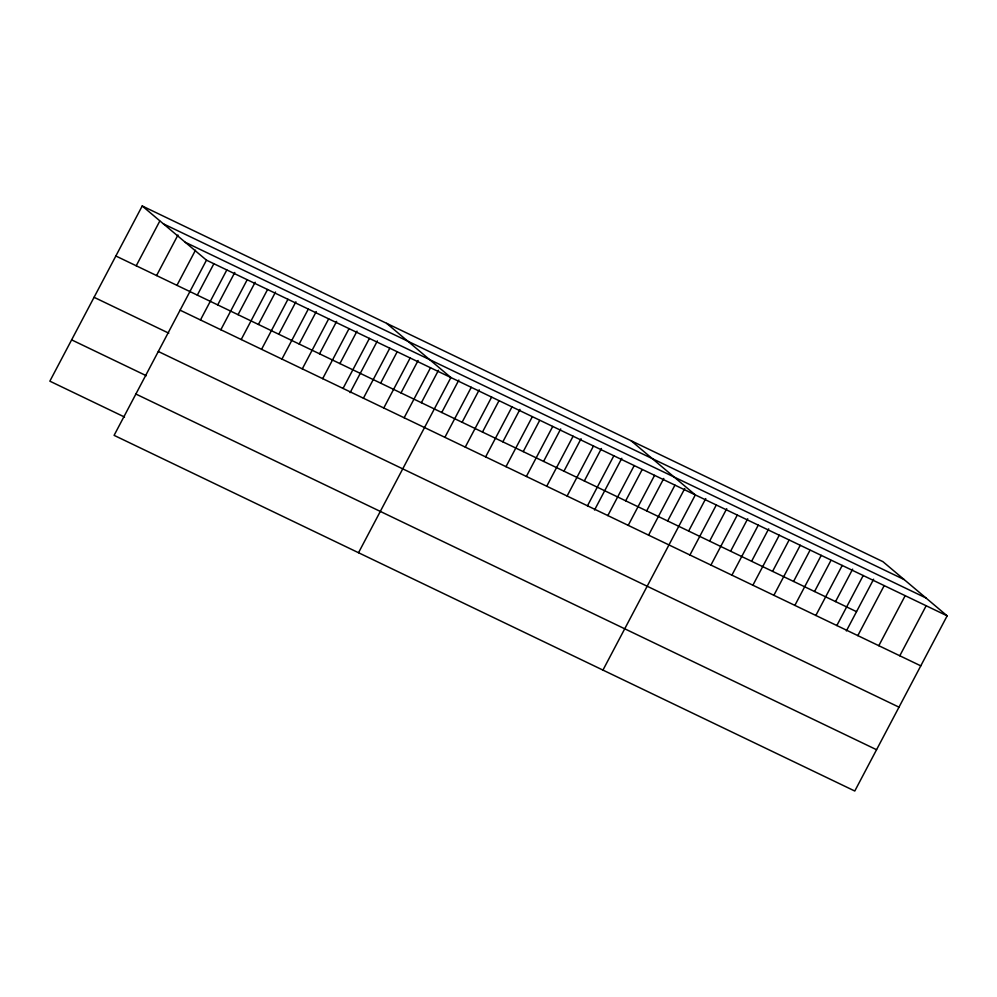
<?xml version="1.0" encoding="UTF-8"?>
<svg xmlns="http://www.w3.org/2000/svg" width="997" height="997" viewBox="0 0 997 997"><rect width="100%" height="100%" fill="white"/><g stroke="black" fill="none" stroke-linecap="round" stroke-linejoin="round"><path stroke-width="1.5" d="M142.222 205.98L206.466 260.167L114.094 435.353L854.778 791.02L947.15 615.834L882.906 561.647L142.222 205.98L49.85 381.166L124.538 417.033M136.215 265.775L159.732 221.172M156.579 275.558L177.965 235.005M176.955 285.341L195.487 250.185M197.319 295.124L213.719 264.031M200.459 319.962L226.83 269.938M217.695 304.895L234.794 272.455M220.835 329.745L247.206 279.721M238.059 314.678L255.17 282.238M241.199 339.528L267.57 289.504M258.422 324.461L275.533 292.021M261.575 349.299L287.946 299.287M278.799 334.244L295.897 301.804M281.939 359.082L308.31 309.07M299.162 344.027L316.273 311.575M302.303 368.865L328.674 318.853M319.538 353.81L336.637 321.358M322.679 378.648L349.05 328.624M339.902 363.581L357.013 331.141M343.043 388.431L369.413 338.407M350.109 392.644L377.377 340.924M363.419 398.214L389.79 348.19M380.642 383.147L397.03 352.053M383.783 407.985L410.153 357.973M401.006 392.93L418.117 360.49M404.146 417.768L430.517 367.756M421.382 402.713L438.481 370.261M358.521 552.724L450.893 377.539L386.637 323.352M441.746 412.496L458.857 380.044M444.886 437.334L471.257 387.31M462.11 422.267L479.221 389.827M465.263 447.117L491.633 397.093M482.486 432.05L498.874 400.956M485.626 456.9L511.997 406.876M502.849 441.833L519.96 409.393M505.99 466.671L532.361 416.659M523.226 451.616L539.614 420.522M526.366 476.454L552.737 426.442M543.589 461.399L560.7 428.947M546.73 486.237L573.101 436.225M563.953 471.182L581.064 438.73M567.106 496.02L593.477 445.995M584.329 480.953L601.428 448.513M587.47 505.803L613.84 455.779M594.536 510.015L621.804 458.296M607.834 515.586L634.217 465.562M625.68 500.818L642.08 469.724M628.21 525.357L654.58 475.345M646.667 510.9L663.778 478.448M648.573 535.14L674.944 485.128M667.654 520.97L684.765 488.53M602.948 670.096L695.32 494.911L631.064 440.724M688.64 531.052L705.751 498.6M689.936 555.005L716.307 504.981M709.627 541.122L726.738 508.682M710.923 565.075L737.294 515.063M730.614 551.204L747.713 518.764M731.91 575.157L758.281 525.132M751.601 561.286L768.699 528.834M752.885 585.227L779.268 535.215M772.588 571.356L788.976 540.262M773.871 595.309L800.242 545.297M793.575 581.438L809.963 550.344M794.858 605.391L821.229 555.366M814.561 591.508L830.95 560.426M815.845 615.461L842.216 565.449M835.548 601.59L852.647 569.15M836.832 625.543L863.203 575.518M846.366 630.939L873.634 579.22M857.819 635.625L884.189 585.6M878.806 645.695L905.176 595.683M899.793 655.777L926.163 605.752M163.421 223.864L904.105 579.531M185.268 242.283L925.951 597.951M206.466 260.167L947.15 615.834M115.839 255.992L856.535 611.672M180.096 310.179L920.779 665.846M94.067 297.305L168.755 333.16M158.311 351.48L898.995 707.16M71.634 339.865L146.31 375.719M135.879 394.039L876.562 749.719"/></g></svg>
